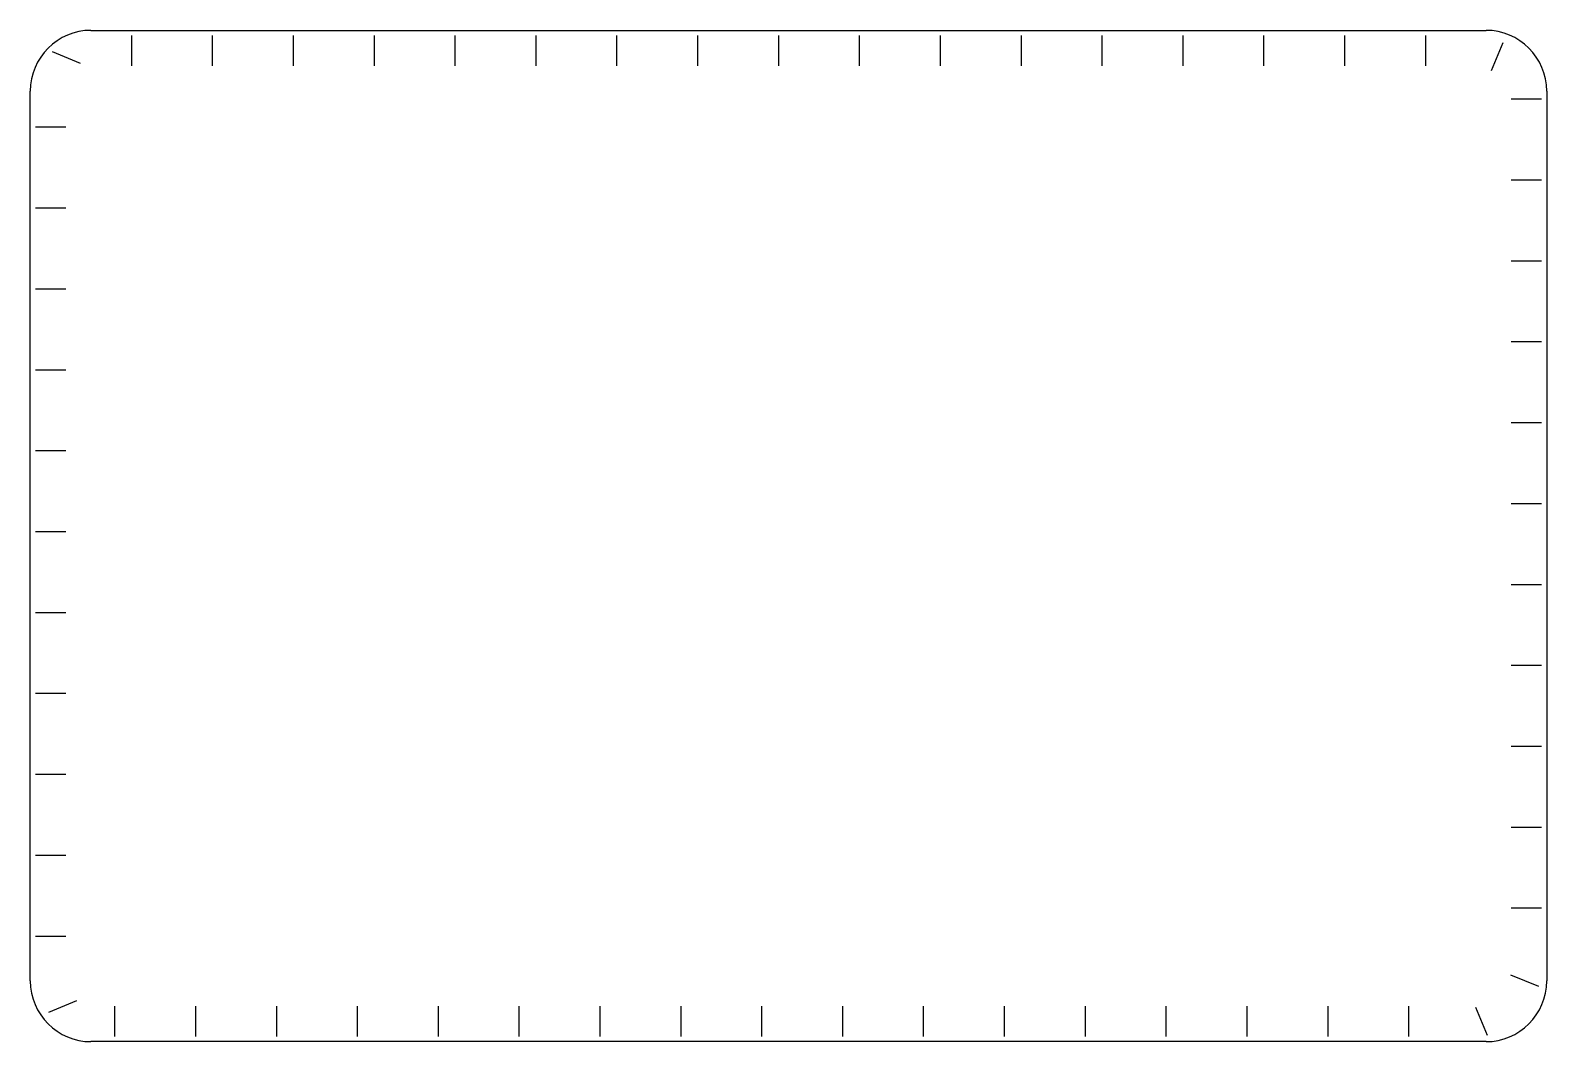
# Model space of a CAD drawing. Header units: millimetres. Extents: x 0 to 150, y 0 to 100.
import ezdxf

# ---------------------------------------------------------------- set-up
doc = ezdxf.new("R2010")
doc.units = ezdxf.units.MM
doc.layers.add('CUT', color=1, linetype='CONTINUOUS')
doc.layers.add('HALFCUT', color=6, linetype='CONTINUOUS')

msp = doc.modelspace()

# ---------------------------------------------------------------- linework, layer by layer
at = {"layer": 'CUT'}
for p, q in [((6, 100), (144, 100)), ((0, 6), (0, 94)), ((150, 94), (150, 6)), ((144, 0), (6, 0))]:
    msp.add_line(p, q, dxfattribs=at)
for centre, start, end in [((6, 94), 90, 180), ((144, 94), 0, 90), ((6, 6), 180, 270), ((144, 6), 270, 0)]:
    msp.add_arc(centre, 6, start, end, dxfattribs=at)
at = {"layer": 'HALFCUT'}
for p, q in [((10, 99.5), (10, 96.5)), ((18, 99.5), (18, 96.5)), ((26, 99.5), (26, 96.5)), ((34, 99.5), (34, 96.5)), ((42, 99.5), (42, 96.5)), ((50, 99.5), (50, 96.5)), ((58, 99.5), (58, 96.5)), ((66, 99.5), (66, 96.5)), ((74, 99.5), (74, 96.5)), ((82, 99.5), (82, 96.5)), ((90, 99.5), (90, 96.5)), ((98, 99.5), (98, 96.5)), ((106, 99.5), (106, 96.5)), ((114, 99.5), (114, 96.5)), ((122, 99.5), (122, 96.5)), ((130, 99.5), (130, 96.5)), ((138, 99.5), (138, 96.5)), ((2.164, 97.917), (4.935, 96.769)), ((145.656, 98.773), (144.508, 96.001)), ((149.5, 93.184), (146.5, 93.184)), ((0.5, 90.447), (3.5, 90.447)), ((149.5, 85.184), (146.5, 85.184)), ((0.5, 82.447), (3.5, 82.447)), ((149.5, 77.184), (146.5, 77.184)), ((0.5, 74.447), (3.5, 74.447)), ((149.5, 69.184), (146.5, 69.184)), ((0.5, 66.447), (3.5, 66.447)), ((149.5, 61.184), (146.5, 61.184)), ((0.5, 58.447), (3.5, 58.447)), ((149.5, 53.184), (146.5, 53.184)), ((0.5, 50.447), (3.5, 50.447)), ((149.5, 45.184), (146.5, 45.184)), ((0.5, 42.447), (3.5, 42.447)), ((149.5, 37.184), (146.5, 37.184)), ((0.5, 34.447), (3.5, 34.447)), ((149.5, 29.184), (146.5, 29.184)), ((0.5, 26.447), (3.5, 26.447)), ((149.5, 21.184), (146.5, 21.184)), ((0.5, 18.447), (3.5, 18.447)), ((149.5, 13.184), (146.5, 13.184)), ((0.5, 10.447), (3.5, 10.447)), ((149.226, 5.438), (146.454, 6.586)), ((1.822, 2.909), (4.593, 4.057)), ((8.369, 0.5), (8.369, 3.5)), ((16.369, 0.5), (16.369, 3.5)), ((24.369, 0.5), (24.369, 3.5)), ((32.369, 0.5), (32.369, 3.5)), ((40.369, 0.5), (40.369, 3.5)), ((48.369, 0.5), (48.369, 3.5)), ((56.369, 0.5), (56.369, 3.5)), ((64.369, 0.5), (64.369, 3.5)), ((72.369, 0.5), (72.369, 3.5)), ((80.369, 0.5), (80.369, 3.5)), ((88.369, 0.5), (88.369, 3.5)), ((96.369, 0.5), (96.369, 3.5)), ((104.369, 0.5), (104.369, 3.5)), ((112.369, 0.5), (112.369, 3.5)), ((120.369, 0.5), (120.369, 3.5)), ((128.369, 0.5), (128.369, 3.5)), ((136.369, 0.5), (136.369, 3.5)), ((144.149, 0.603), (143.001, 3.375))]:
    msp.add_line(p, q, dxfattribs=at)

doc.saveas('drawing.dxf')
